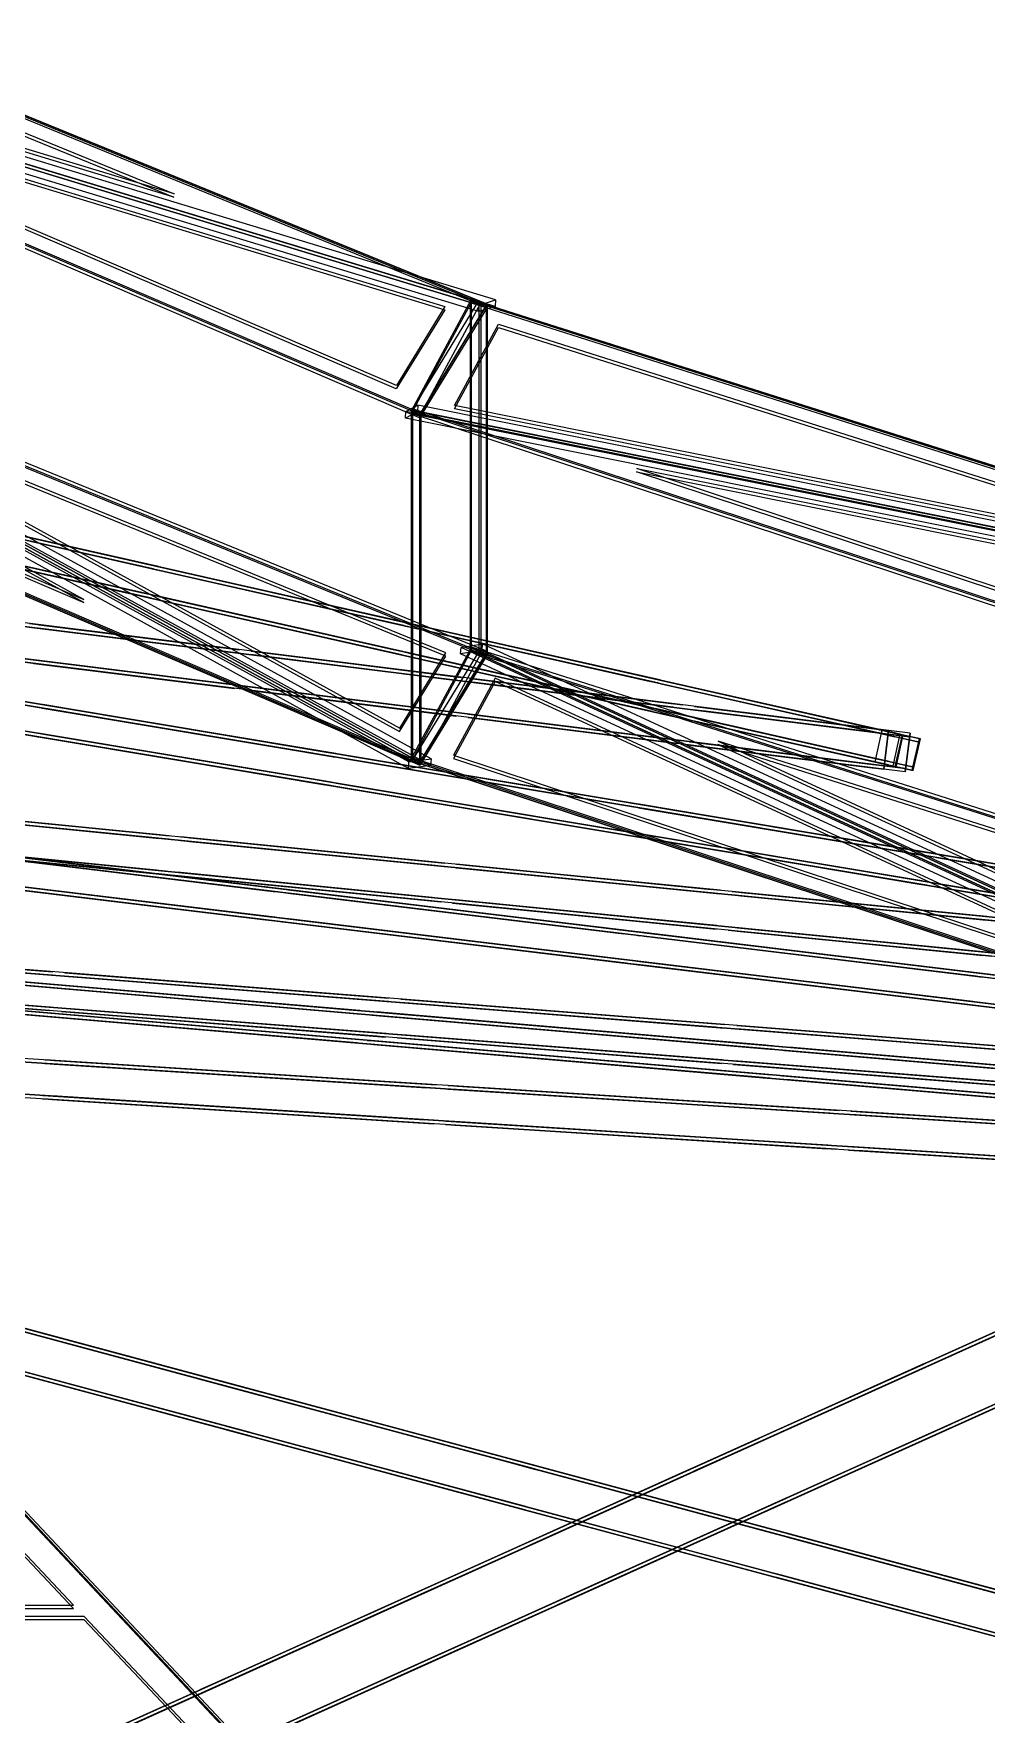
# Model space of a CAD drawing. Header units: millimetres. Extents: x -52000 to 48850, y -48850 to 51750.
# Drawn here: x -21016 to -16614, y 23291 to 31052 of the extents above; entities that cross this region are included whole.
import ezdxf

# ---------------------------------------------------------------- set-up
doc = ezdxf.new("R2010")
doc.units = ezdxf.units.MM
doc.layers.add('D-STR-STRC', color=7, linetype='Continuous', lineweight=25)

msp = doc.modelspace()

# ---------------------------------------------------------------- linework, layer by layer
at = {"layer": 'D-STR-STRC'}
for points in [[(-18920.8, 29787.6), (-24059.6, 31349.3), (-23747.2, 31759.4)], [(-18919.7, 29802.8), (-24058.6, 31364.5), (-23746.2, 31774.7)], [(-20367.7, 30296.5), (-23860.5, 31357.9), (-23648.2, 31636.7)], [(-20366.6, 30311.7), (-23859.5, 31373.2), (-23647.2, 31651.9)], [(-18919.7, 29802.8), (-19232.1, 29293.1), (-24058.6, 31364.5)], [(-18920.6, 29787.6), (-19233, 29277.9), (-24059.5, 31349.3)], [(-30900.5, 30938.3), (-30816, 30919.2), (-16922.5, 27779.5), (-17007.1, 27798.6)], [(-30897, 30954), (-30812.4, 30934.8), (-16919, 27795.1), (-17003.5, 27814.2)], [(-19116.6, 29775.8), (-19340.1, 29411.2), (-22793.1, 30893.1)], [(-19115.7, 29791), (-19339.2, 29426.4), (-22792.2, 30908.3)], [(-30926.5, 30823.2), (-30842, 30804.1), (-16948.5, 27664.4), (-17033.1, 27683.5)], [(-30930.1, 30807.6), (-30845.5, 30788.5), (-16952, 27648.8), (-17036.6, 27667.9)], [(-19232.1, 27673.1), (-23746.2, 30154.7), (-24058.6, 29744.5)], [(-19231, 27688.3), (-23745.1, 30169.9), (-24057.5, 29759.8)], [(-19232.1, 27673.1), (-18919.7, 28182.8), (-23746.2, 30154.7)], [(-19231.2, 27688.3), (-18918.9, 28198), (-23745.3, 30169.9)], [(-20784.4, 28424.1), (-23665.2, 30007.8), (-23864.6, 29746)], [(-20783.3, 28439.3), (-23664.1, 30023), (-23863.5, 29761.2)], [(-18958.5, 29817.8), (-18958.5, 28199.2), (-19270.6, 27690.5), (-19270.6, 29309.1)], [(-14160.9, 28272.6), (-19269.5, 29298.2), (-18994.6, 29807.9)], [(-14160.1, 28287.8), (-19268.7, 29313.4), (-18993.8, 29823.1)], [(-18993.9, 29822.3), (-18993.9, 28203.7), (-19268.6, 27694.2), (-19268.5, 29312.9)], [(-18949.9, 29808.4), (-18949.9, 28189.7), (-19224.5, 27679.6), (-19224.5, 29298.3)], [(-18996.9, 28197.4), (-18996.9, 29817.4), (-18993.8, 29823.1), (-18993.8, 28203.1)], [(-18883.5, 29792), (-18958.8, 29768), (-18956.9, 29798.5), (-18881.6, 29822.4)], [(-18919.8, 29802), (-18919.9, 28183.4), (-19232, 27673.9), (-19232, 29292.6)], [(-18923.3, 28177), (-18923.3, 29797), (-18919.7, 29802.8), (-18919.7, 28182.8)], [(-15300.9, 28562.1), (-19071.6, 29319), (-18868.7, 29695.3)], [(-15300.1, 28577.3), (-19070.8, 29334.3), (-18867.9, 29710.5)], [(-19324.8, 27829.4), (-19112, 28176.6), (-22400, 29519.9)], [(-19324, 27844.6), (-19111.2, 28191.8), (-22399.1, 29535.1)], [(-29278.2, 29340.4), (-29220.3, 29330.7), (-12692, 26569.9), (-12749.9, 26579.6)], [(-29280.8, 29324.6), (-29222.9, 29315), (-12694.7, 26554.1), (-12752.6, 26563.8)], [(-16968.6, 27804.9), (-16968.6, 27804.9), (-29252.4, 29335), (-29252.4, 29335)], [(-19242.6, 29305.3), (-19297.1, 29275.8), (-19295.6, 29306.3), (-19241, 29335.8)], [(-14160.9, 28272.6), (-14435.7, 27701.6), (-19269.5, 29298.2)], [(-19265.6, 29319.2), (-19265.6, 27699.2), (-19268.7, 27693.4), (-19268.7, 29313.4)], [(-14160.1, 28287.8), (-14434.9, 27716.9), (-19268.7, 29313.4)], [(-19228.5, 29299), (-19228.5, 27679), (-19232.1, 27673.1), (-19232.1, 29293.1)], [(-29302.9, 29192.5), (-29245, 29182.8), (-12716.7, 26421.9), (-12774.6, 26431.6)], [(-29300.3, 29208.2), (-29242.4, 29198.6), (-12714.1, 26437.7), (-12772, 26447.4)], [(-16986.9, 27658.1), (-16986.9, 27658.1), (-29270.7, 29188.2), (-29270.7, 29188.2)], [(-14356.8, 28251.4), (-14565.2, 27818.5), (-18229.9, 29028.9)], [(-14356, 28266.6), (-14564.4, 27833.7), (-18229.1, 29044.2)], [(-21592, 28834.7), (-21539.2, 28822.8), (-20463.6, 28579.8)], [(-21588.4, 28850.3), (-21535.7, 28838.4), (-20460.1, 28595.4)], [(-21570.4, 28829.9), (-20494.8, 28586.8), (-20442.1, 28574.9)], [(-21566.9, 28845.5), (-20491.3, 28602.4), (-20438.6, 28590.5)], [(-21618, 28719.6), (-21565.2, 28707.7), (-20489.6, 28464.7)], [(-21621.5, 28704), (-21568.8, 28692.1), (-20493.2, 28449)], [(-21600, 28699.2), (-20524.4, 28456.1), (-20471.6, 28444.2)], [(-21596.5, 28714.8), (-20520.8, 28471.7), (-20468.1, 28459.8)], [(-20434.2, 28573.1), (-20381.5, 28561.2), (-19305.8, 28318.1)], [(-20430.6, 28588.7), (-20377.9, 28576.8), (-19302.3, 28333.7)], [(-20412.7, 28568.2), (-19337, 28325.2), (-19284.3, 28313.2)], [(-20409.1, 28583.8), (-19333.5, 28340.8), (-19280.8, 28328.9)], [(-20463.7, 28442.4), (-20411, 28430.5), (-19335.4, 28187.4)], [(-20460.2, 28458), (-20407.5, 28446.1), (-19331.8, 28203)], [(-20442.2, 28437.5), (-19366.6, 28194.5), (-19313.9, 28182.5)], [(-20438.7, 28453.1), (-19363, 28210.1), (-19310.3, 28198.1)], [(-20108.6, 28196.1), (-21035.9, 28311.6), (-21035.9, 28311.6)], [(-20106.6, 28211.9), (-21034, 28327.4), (-21034, 28327.4)], [(-20066.9, 28190.9), (-20066.9, 28190.9), (-20994.3, 28306.4)], [(-20064.9, 28206.7), (-20064.9, 28206.7), (-20992.3, 28322.3)], [(-19276.4, 28311.4), (-19223.7, 28299.5), (-18148, 28056.5)], [(-19272.8, 28327.1), (-19220.1, 28315.1), (-18144.5, 28072.1)], [(-19254.9, 28306.6), (-18179.2, 28063.5), (-18126.5, 28051.6)], [(-19251.3, 28322.2), (-18175.7, 28079.1), (-18123, 28067.2)], [(-22325.2, 28179), (-21032.9, 27963.1), (-20996.8, 27957.1)], [(-19084.9, 28068.5), (-20012.3, 28184.1), (-20012.3, 28184.1)], [(-19082.9, 28084.4), (-20010.3, 28199.9), (-20010.3, 28199.9)], [(-19043.2, 28063.4), (-19043.2, 28063.4), (-19970.6, 28178.9)], [(-19041.2, 28079.2), (-19041.2, 28079.2), (-19968.6, 28194.8)], [(-19305.9, 28180.7), (-19253.2, 28168.8), (-18177.6, 27925.8)], [(-19302.4, 28196.4), (-19249.7, 28184.4), (-18174.1, 27941.4)], [(-19284.4, 28175.9), (-18208.8, 27932.8), (-18156.1, 27920.9)], [(-19280.9, 28191.5), (-18205.3, 27948.4), (-18152.5, 27936.5)], [(-14434.9, 26096.9), (-18993.8, 28203.1), (-19268.7, 27693.4)], [(-14434.1, 26112.1), (-18993, 28218.4), (-19267.9, 27708.7)], [(-19041.2, 28217.8), (-18944.1, 28234.2), (-18945.7, 28203.7), (-19042.8, 28187.3)], [(-14434.9, 26096.9), (-14160.1, 26667.8), (-18993.8, 28203.1)], [(-14434.1, 26112.1), (-14159.3, 26683.1), (-18993, 28218.4)], [(-22327.8, 28163.2), (-21035.6, 27947.4), (-20999.5, 27941.3)], [(-20128.8, 28033.3), (-21056.2, 28148.8), (-21056.2, 28148.8)], [(-20126.8, 28049.2), (-21054.2, 28164.7), (-21054.2, 28164.7)], [(-20087.1, 28028.1), (-20087.1, 28028.1), (-21014.5, 28143.6)], [(-20085.2, 28044), (-20085.2, 28044), (-21012.6, 28159.5)], [(-28020.5, 28070.4), (-27984.6, 28066.1), (-8463.9, 25709.1), (-8499.8, 25713.4)], [(-28018.6, 28086.3), (-27982.7, 28081.9), (-8461.9, 25725), (-8497.9, 25729.3)], [(-12726.1, 26574.4), (-12726.1, 26574.4), (-28002.4, 28083.3), (-28002.4, 28083.3)], [(-19105.2, 27905.8), (-20032.6, 28021.3), (-20032.6, 28021.3)], [(-19103.2, 27921.7), (-20030.6, 28037.2), (-20030.6, 28037.2)], [(-19061.5, 27916.5), (-19061.5, 27916.5), (-19988.9, 28032)], [(-15696.9, 26587.9), (-18884.1, 28060.4), (-19076.3, 27704)], [(-15696.1, 26603.1), (-18883.3, 28075.7), (-19075.5, 27719.3)], [(-18061.2, 27941), (-18988.6, 28056.6), (-18988.6, 28056.6)], [(-18059.3, 27956.9), (-18986.7, 28072.4), (-18986.7, 28072.4)], [(-18019.6, 27935.8), (-18019.6, 27935.8), (-18947, 28051.4)], [(-18017.6, 27951.7), (-18017.6, 27951.7), (-18945, 28067.2)], [(-18118.6, 28049.8), (-18065.9, 28037.9), (-17058, 27810.1)], [(-18115.1, 28065.4), (-18062.3, 28053.5), (-17054.4, 27825.7)], [(-18097.1, 28044.9), (-17089.2, 27817.2), (-17036.4, 27805.3)], [(-18093.5, 28060.6), (-17085.6, 27832.8), (-17032.9, 27820.9)], [(-28034.7, 27953.2), (-27998.8, 27948.9), (-8478, 25591.9), (-8513.9, 25596.3)], [(-20973.4, 27953.2), (-20937.3, 27947.2), (-19645, 27731.3)], [(-20947.8, 27948.9), (-19655.6, 27733.1), (-19619.5, 27727)], [(-19063.5, 27900.6), (-19063.5, 27900.6), (-19990.9, 28016.1)], [(-17107.6, 27838.4), (-17963, 27944.9), (-17963, 27944.9)], [(-28036.6, 27937.4), (-28000.7, 27933), (-8479.9, 25576.1), (-8515.8, 25580.4)], [(-12740.6, 26427.1), (-12740.6, 26427.1), (-28016.9, 27936), (-28016.9, 27936)], [(-20976, 27937.4), (-20939.9, 27931.4), (-19647.7, 27715.5)], [(-20950.5, 27933.1), (-19658.2, 27717.3), (-19622.1, 27711.3)], [(-18081.5, 27778.3), (-19008.9, 27893.8), (-19008.9, 27893.8)], [(-18079.5, 27794.2), (-19006.9, 27909.7), (-19006.9, 27909.7)], [(-18039.8, 27773.1), (-18039.8, 27773.1), (-18967.2, 27888.6)], [(-18037.9, 27789), (-18037.9, 27789), (-18965.3, 27904.5)], [(-18148.1, 27919.1), (-18095.4, 27907.2), (-17087.5, 27679.4)], [(-18144.6, 27934.7), (-18091.9, 27922.8), (-17084, 27695)], [(-18126.6, 27914.2), (-17118.7, 27686.5), (-17066, 27674.6)], [(-18123.1, 27929.8), (-17115.2, 27702.1), (-17062.5, 27690.2)], [(-17109.5, 27822.5), (-17965, 27929.1), (-17965, 27929.1)], [(-17067.9, 27817.3), (-17067.9, 27817.3), (-17923.3, 27923.9)], [(-17065.9, 27833.2), (-17065.9, 27833.2), (-17921.3, 27939.7)], [(-20998.1, 27805.2), (-20962, 27799.2), (-19669.7, 27583.4)], [(-20995.4, 27821), (-20959.3, 27815), (-19667.1, 27599.1)], [(-20972.5, 27801), (-19680.3, 27585.1), (-19644.2, 27579.1)], [(-20969.9, 27816.7), (-19677.7, 27600.9), (-19641.6, 27594.9)], [(-17096.9, 27835.3), (-17130, 27689), (-17045.4, 27669.9), (-17012.3, 27816.2)], [(-17088.1, 27654.6), (-17065.9, 27833.2), (-17065.9, 27833.2), (-17088.1, 27654.6)], [(-17003.5, 27814.2), (-17036.6, 27667.9), (-17031, 27666.6), (-16997.9, 27812.9)], [(-17003.5, 27814.2), (-17036.6, 27667.9), (-16952, 27648.8), (-16919, 27795.1)], [(-16988.9, 27642.2), (-16966.7, 27820.8), (-16966.7, 27820.8), (-16988.9, 27642.2)], [(-16924.6, 27796.4), (-16957.7, 27650.1), (-16952, 27648.8), (-16919, 27795.1)], [(-19598.7, 27707.3), (-19562.6, 27701.3), (-18270.3, 27485.5)], [(-19596, 27723.1), (-19559.9, 27717.1), (-18267.7, 27501.2)], [(-19570.5, 27718.8), (-18278.2, 27503), (-18242.1, 27497)], [(-17129.8, 27659.8), (-17985.3, 27766.3), (-17985.3, 27766.3)], [(-17127.8, 27675.6), (-17983.3, 27782.2), (-17983.3, 27782.2)], [(-17088.1, 27654.6), (-17088.1, 27654.6), (-17943.6, 27761.1)], [(-17086.2, 27670.4), (-17086.2, 27670.4), (-17941.6, 27777)], [(-14550.6, 26242.3), (-14351.4, 26656.1), (-17854.3, 27768.6)], [(-14549.8, 26257.5), (-14350.7, 26671.3), (-17853.5, 27783.9)], [(-19573.1, 27703.1), (-18280.9, 27487.2), (-18244.8, 27481.2)], [(-19281.6, 27689.3), (-19179.7, 27702.6), (-19181.7, 27672.1), (-19283.5, 27658.9)], [(-19620.7, 27575.2), (-19584.6, 27569.1), (-18292.4, 27353.3)], [(-19618.1, 27590.9), (-19582, 27584.9), (-18289.8, 27369.1)], [(-19595.2, 27570.9), (-18302.9, 27355), (-18266.8, 27349)], [(-19592.5, 27586.7), (-18300.3, 27370.8), (-18264.2, 27364.8)], [(-18221.3, 27477.3), (-18185.2, 27471.2), (-16893, 27255.4)], [(-18218.7, 27493), (-18182.6, 27487), (-16890.3, 27271.2)], [(-18193.1, 27488.8), (-16900.9, 27272.9), (-16864.8, 27266.9)], [(-20433.4, 27335.7), (-21609.9, 27451.9), (-21609.9, 27451.9)], [(-20431.8, 27351.6), (-21608.3, 27467.8), (-21608.3, 27467.8)], [(-20391.6, 27331.5), (-20391.6, 27331.5), (-21568.1, 27447.7)], [(-20390, 27347.5), (-20390, 27347.5), (-21566.5, 27463.7)], [(-18195.7, 27473), (-16903.5, 27257.1), (-16867.4, 27251.1)], [(-19160.4, 27209.9), (-20336.8, 27326.1), (-20336.8, 27326.1)], [(-19158.8, 27225.9), (-20335.3, 27342.1), (-20335.3, 27342.1)], [(-19118.6, 27205.8), (-19118.6, 27205.8), (-20295.1, 27322)], [(-19117, 27221.7), (-19117, 27221.7), (-20293.5, 27337.9)], [(-18243.4, 27345.1), (-18207.3, 27339.1), (-16915, 27123.2)], [(-18240.7, 27360.9), (-18204.6, 27354.8), (-16912.4, 27139)], [(-18217.8, 27340.8), (-16925.6, 27125), (-16889.5, 27118.9)], [(-18215.2, 27356.6), (-16923, 27140.8), (-16886.9, 27134.7)], [(-20449.5, 27172.5), (-21626, 27288.7), (-21626, 27288.7)], [(-20447.9, 27188.4), (-21624.4, 27304.6), (-21624.4, 27304.6)], [(-20407.7, 27168.3), (-20407.7, 27168.3), (-21584.2, 27284.5)], [(-20406.1, 27184.3), (-20406.1, 27184.3), (-21582.6, 27300.5)], [(-21477.8, 27280.4), (-21455.4, 27277.7), (-19915.4, 27091.8)], [(-21475.9, 27296.3), (-21453.5, 27293.6), (-19913.5, 27107.6)], [(-21449.2, 27277), (-19909.2, 27091), (-19886.8, 27088.3)], [(-21447.3, 27292.8), (-19907.3, 27106.9), (-19884.9, 27104.2)], [(-16843.9, 27247.2), (-16807.8, 27241.2), (-15515.6, 27025.3)], [(-16841.3, 27263), (-16805.2, 27256.9), (-15513, 27041.1)], [(-16818.4, 27242.9), (-15526.2, 27027.1), (-15490.1, 27021)], [(-16815.8, 27258.7), (-15523.5, 27042.9), (-15487.4, 27036.8)], [(-27119.7, 27175), (-27101.1, 27173.4), (-4230.1, 25218.7), (-4248.7, 25220.3)], [(-27118.3, 27190.9), (-27099.7, 27189.3), (-4228.7, 25234.7), (-4247.4, 25236.3)], [(-8483.1, 25726.5), (-8483.1, 25726.5), (-27109.6, 27189.2), (-27109.6, 27189.2)], [(-19174.9, 27062.6), (-20351.4, 27178.9), (-20351.4, 27178.9)], [(-19133.1, 27058.5), (-19133.1, 27058.5), (-20309.6, 27174.7)], [(-17887.3, 27084.2), (-19063.8, 27200.4), (-19063.8, 27200.4)], [(-17885.8, 27100.1), (-19062.3, 27216.3), (-19062.3, 27216.3)], [(-17845.5, 27080.1), (-17845.5, 27080.1), (-19022, 27196.3)], [(-17844, 27096), (-17844, 27096), (-19020.5, 27212.2)], [(-21493.8, 27147.4), (-21471.4, 27144.7), (-19931.4, 26958.7)], [(-21491.9, 27163.3), (-21469.5, 27160.6), (-19929.5, 26974.6)], [(-21465.3, 27143.9), (-19925.3, 26958), (-19902.9, 26955.3)], [(-21463.3, 27159.8), (-19923.3, 26973.9), (-19901, 26971.2)], [(-19176.5, 27046.7), (-20353, 27162.9), (-20353, 27162.9)], [(-19134.7, 27042.6), (-19134.7, 27042.6), (-20311.2, 27158.8)], [(-19849.1, 27099.9), (-19826.7, 27097.2), (-18286.7, 26911.2)], [(-19820.6, 27096.4), (-18280.6, 26910.5), (-18258.2, 26907.8)], [(-16612.7, 26974.4), (-17789.2, 27090.6), (-17789.2, 27090.6)], [(-16570.9, 26970.2), (-16570.9, 26970.2), (-17747.4, 27086.4)], [(-16866, 27115), (-16829.9, 27109), (-15537.7, 26893.1)], [(-16863.4, 27130.8), (-16827.3, 27124.8), (-15535, 26908.9)], [(-16840.5, 27110.8), (-15548.2, 26894.9), (-15512.1, 26888.9)], [(-16837.8, 27126.5), (-15545.6, 26910.7), (-15509.5, 26904.7)], [(-27131.1, 27041.5), (-27112.5, 27039.9), (-4241.5, 25085.2), (-4260.1, 25086.8)], [(-27129.7, 27057.4), (-27111.1, 27055.8), (-4240.2, 25101.1), (-4258.8, 25102.7)], [(-8494.7, 25578.9), (-8494.7, 25578.9), (-27121.2, 27041.6), (-27121.2, 27041.6)], [(-19851, 27084), (-19828.7, 27081.3), (-18288.6, 26895.4)], [(-19822.5, 27080.5), (-18282.5, 26894.6), (-18260.1, 26891.9)], [(-17903.4, 26921), (-19079.9, 27037.2), (-19079.9, 27037.2)], [(-17901.9, 26936.9), (-19078.4, 27053.1), (-19078.4, 27053.1)], [(-17861.7, 26916.9), (-17861.7, 26916.9), (-19038.1, 27033.1)], [(-17860.1, 26932.8), (-17860.1, 26932.8), (-19036.6, 27049)], [(-16614.3, 26958.4), (-17790.8, 27074.7), (-17790.8, 27074.7)], [(-16572.5, 26954.3), (-16572.5, 26954.3), (-17749, 27070.5)], [(-19867.1, 26951), (-19844.7, 26948.3), (-18304.7, 26762.3)], [(-19865.2, 26966.8), (-19842.8, 26964.1), (-18302.8, 26778.2)], [(-19838.5, 26947.5), (-18298.5, 26761.6), (-18276.1, 26758.9)], [(-19836.6, 26963.4), (-18296.6, 26777.5), (-18274.2, 26774.8)], [(-18224.3, 26887.6), (-18201.9, 26884.9), (-16661.9, 26698.9)], [(-18222.4, 26903.5), (-18200, 26900.8), (-16660, 26714.8)], [(-18195.7, 26884.1), (-16655.7, 26698.2), (-16633.3, 26695.5)], [(-18193.8, 26900), (-16653.8, 26714.1), (-16631.4, 26711.4)], [(-16630.4, 26795.2), (-17806.9, 26911.4), (-17806.9, 26911.4)], [(-16628.8, 26811.2), (-17805.3, 26927.4), (-17805.3, 26927.4)], [(-16588.6, 26791.1), (-16588.6, 26791.1), (-17765.1, 26907.3)], [(-16587.1, 26807), (-16587.1, 26807), (-17763.5, 26923.2)], [(-20970.1, 26707), (-22425.6, 26821.3), (-22425.6, 26821.3)], [(-20968.8, 26723), (-22424.3, 26837.3), (-22424.3, 26837.3)], [(-20928.2, 26703.8), (-20928.2, 26703.8), (-22383.7, 26818.1)], [(-20926.9, 26719.7), (-20926.9, 26719.7), (-22382.4, 26834)], [(-21368.7, 26699.5), (-21357.1, 26698.5), (-19538.7, 26543.1)], [(-19417.8, 26585.1), (-20873.4, 26699.4), (-20873.4, 26699.4)], [(-19416.6, 26601.1), (-20872.1, 26715.4), (-20872.1, 26715.4)], [(-19374.7, 26597.8), (-19374.7, 26597.8), (-20830.2, 26712.1)], [(-18240.4, 26754.5), (-18218, 26751.8), (-16678, 26565.9)], [(-18238.5, 26770.4), (-18216.1, 26767.7), (-16676.1, 26581.8)], [(-18211.8, 26751.1), (-16671.8, 26565.2), (-16649.4, 26562.5)], [(-18209.9, 26767), (-16669.9, 26581), (-16647.5, 26578.3)], [(-23348.5, 26674.3), (-26674.3, 26674.3), (-22799.8, 22799.8), (-19714.1, 22799.8)], [(-23348.5, 26659), (-26674.3, 26659), (-22799.8, 22784.6), (-19714.1, 22784.6)], [(-4239.8, 25234.6), (-4239.8, 25234.6), (-26574.2, 26652.7), (-26574.2, 26652.7)], [(-13034.2, 26650.1), (-13497.1, 26441.7), (-22599.7, 22344.3), (-22136.8, 22552.6)], [(-13027.7, 26635.5), (-13490.5, 26427.1), (-22593.1, 22329.7), (-22130.2, 22538.1)], [(-20982.9, 26543.5), (-22438.4, 26657.8), (-22438.4, 26657.8)], [(-20981.6, 26559.5), (-22437.1, 26673.8), (-22437.1, 26673.8)], [(-20941, 26540.3), (-20941, 26540.3), (-22396.5, 26654.6)], [(-20939.8, 26556.2), (-20939.8, 26556.2), (-22395.3, 26670.5)], [(-21370.1, 26683.6), (-21358.5, 26682.6), (-19540.1, 26527.2)], [(-21339.3, 26681), (-19520.9, 26525.5), (-19509.3, 26524.6)], [(-21337.9, 26696.9), (-19519.5, 26541.5), (-19507.9, 26540.5)], [(-19376, 26581.9), (-19376, 26581.9), (-20831.5, 26696.2)], [(-21381.5, 26550.1), (-21369.9, 26549.1), (-19551.5, 26393.7)], [(-21380.1, 26566), (-21368.5, 26565), (-19550.1, 26409.6)], [(-21350.7, 26547.4), (-19532.3, 26392), (-19520.7, 26391)], [(-21349.4, 26563.4), (-19530.9, 26408), (-19519.3, 26407)], [(-19429.4, 26437.6), (-20884.9, 26551.9), (-20884.9, 26551.9)], [(-19387.6, 26434.3), (-19387.6, 26434.3), (-20843.1, 26548.6)], [(-17865.6, 26463.3), (-19321.1, 26577.6), (-19321.1, 26577.6)], [(-17864.4, 26479.2), (-19319.9, 26593.5), (-19319.9, 26593.5)], [(-17823.8, 26460), (-17823.8, 26460), (-19279.3, 26574.3)], [(-17822.5, 26475.9), (-17822.5, 26475.9), (-19278, 26590.2)], [(-4249.1, 25086.9), (-4249.1, 25086.9), (-26583.5, 26505), (-26583.5, 26505)], [(-26505.8, 26520.6), (-26248, 26451.3), (-10999.3, 22353.9), (-11257.1, 22423.1)], [(-26501.7, 26536), (-26243.8, 26466.8), (-10995.1, 22369.3), (-11252.9, 22438.6)], [(-19430.7, 26421.7), (-20886.2, 26536), (-20886.2, 26536)], [(-19388.8, 26418.4), (-19388.8, 26418.4), (-20844.3, 26532.7)], [(-19464.2, 26520.7), (-19452.5, 26519.7), (-17634.1, 26364.3)], [(-19462.8, 26536.6), (-19451.2, 26535.6), (-17632.8, 26380.2)], [(-19433.4, 26518.1), (-17615, 26362.7), (-17603.4, 26361.7)], [(-19432, 26534), (-17613.6, 26378.6), (-17602, 26377.6)], [(-16312.2, 26357.3), (-17767.7, 26471.6), (-17767.7, 26471.6)], [(-16270.3, 26354), (-16270.3, 26354), (-17725.8, 26468.3)], [(-19474.2, 26403.1), (-19462.6, 26402.1), (-17644.2, 26246.7)], [(-19443.4, 26400.5), (-17625, 26245.1), (-17613.4, 26244.1)], [(-17878.5, 26299.8), (-19334, 26414.1), (-19334, 26414.1)], [(-17877.2, 26315.7), (-19332.7, 26430), (-19332.7, 26430)], [(-17836.6, 26296.5), (-17836.6, 26296.5), (-19292.1, 26410.8)], [(-17835.4, 26312.4), (-17835.4, 26312.4), (-19290.9, 26426.7)], [(-16313.4, 26341.4), (-17768.9, 26455.7), (-17768.9, 26455.7)], [(-16271.6, 26338.1), (-16271.6, 26338.1), (-17727.1, 26452.4)], [(-26556.2, 26333.2), (-26298.3, 26264), (-11049.6, 22166.5), (-11307.4, 22235.8)], [(-26552, 26348.7), (-26294.2, 26279.4), (-11045.5, 22182), (-11303.3, 22251.2)], [(-12909.5, 26372.9), (-13372.3, 26164.5), (-22474.9, 22067.1), (-22012, 22275.4)], [(-12902.9, 26358.3), (-13365.8, 26149.9), (-22468.3, 22052.5), (-22005.4, 22260.8)], [(-19197.7, 26200.4), (-20962.1, 26312.4), (-20962.1, 26312.4)], [(-19475.6, 26387.2), (-19464, 26386.2), (-17645.6, 26230.8)], [(-19444.8, 26384.6), (-17626.4, 26229.1), (-17614.8, 26228.2)], [(-17558.2, 26357.8), (-17546.6, 26356.8), (-15728.2, 26201.4)], [(-17556.9, 26373.8), (-17545.3, 26372.8), (-15726.9, 26217.3)], [(-17527.5, 26355.2), (-15709.1, 26199.8), (-15697.5, 26198.8)], [(-17526.1, 26371.1), (-15707.7, 26215.7), (-15696.1, 26214.7)], [(-19198.7, 26184.4), (-20963.1, 26296.4), (-20963.1, 26296.4)], [(-19156.8, 26181.7), (-19156.8, 26181.7), (-20921.2, 26293.8)], [(-19155.8, 26197.7), (-19155.8, 26197.7), (-20920.2, 26309.7)], [(-16326.3, 26177.9), (-17781.8, 26292.2), (-17781.8, 26292.2)], [(-16325, 26193.8), (-17780.5, 26308.1), (-17780.5, 26308.1)], [(-16284.4, 26174.6), (-16284.4, 26174.6), (-17739.9, 26288.9)], [(-16283.1, 26190.5), (-16283.1, 26190.5), (-17738.7, 26304.8)], [(-17568.3, 26240.2), (-17556.7, 26239.2), (-15738.3, 26083.8)], [(-17537.5, 26237.6), (-15719.1, 26082.2), (-15707.5, 26081.2)], [(-17337.5, 26066.2), (-19101.9, 26178.3), (-19101.9, 26178.3)], [(-17336.5, 26082.2), (-19100.9, 26194.2), (-19100.9, 26194.2)], [(-17295.6, 26063.6), (-17295.6, 26063.6), (-19060, 26175.6)], [(-17294.6, 26079.5), (-17294.6, 26079.5), (-19059, 26191.6)], [(-17569.7, 26224.3), (-17558, 26223.3), (-15739.6, 26067.9)], [(-17538.9, 26221.7), (-15720.5, 26066.3), (-15708.9, 26065.3)], [(-19209.1, 26020.7), (-20973.5, 26132.8), (-20973.5, 26132.8)], [(-19208.1, 26036.7), (-20972.5, 26148.7), (-20972.5, 26148.7)], [(-19167.2, 26018.1), (-19167.2, 26018.1), (-20931.6, 26130.1)], [(-19166.2, 26034), (-19166.2, 26034), (-20930.6, 26146.1)], [(-17347.9, 25902.6), (-19112.3, 26014.6), (-19112.3, 26014.6)], [(-17346.9, 25918.5), (-19111.3, 26030.5), (-19111.3, 26030.5)], [(-17306, 25899.9), (-17306, 25899.9), (-19070.4, 26011.9)], [(-17305, 25915.9), (-17305, 25915.9), (-19069.4, 26027.9)], [(-15476.3, 25948), (-17240.7, 26060.1), (-17240.7, 26060.1)], [(-15475.3, 25964), (-17239.7, 26076), (-17239.7, 26076)], [(-15434.4, 25945.4), (-15434.4, 25945.4), (-17198.8, 26057.4)], [(-15433.4, 25961.4), (-15433.4, 25961.4), (-17197.8, 26073.4)], [(-15486.7, 25784.4), (-17251.1, 25896.4), (-17251.1, 25896.4)], [(-15485.7, 25800.3), (-17250.1, 25912.4), (-17250.1, 25912.4)], [(-15444.8, 25781.7), (-15444.8, 25781.7), (-17209.2, 25893.7)], [(-15443.8, 25797.7), (-15443.8, 25797.7), (-17208.2, 25909.7)], [(-16145.2, 25249.7), (-16517.6, 25082.1), (-17220.7, 24765.6)], [(-16138.6, 25235.1), (-16511.1, 25067.5), (-17214.1, 24751)], [(-16137.6, 25253.1), (-16840.6, 24936.7), (-17213.1, 24769)], [(-16131, 25238.5), (-16834.1, 24922.1), (-17206.5, 24754.4)], [(-21346.1, 25150.7), (-21165, 25102), (-19968.8, 24780.6)], [(-21340.1, 25149.1), (-20144, 24827.7), (-19962.9, 24779)], [(-21350.2, 25135.2), (-21169.1, 25086.6), (-19973, 24765.2)], [(-21344.3, 25133.7), (-20148.1, 24812.2), (-19967, 24763.6)], [(-21400.6, 24947.9), (-21219.5, 24899.2), (-20023.3, 24577.8)], [(-21396.4, 24963.3), (-21215.3, 24914.7), (-20019.2, 24593.3)], [(-21394.6, 24946.3), (-20198.5, 24624.9), (-20017.4, 24576.2)], [(-21390.5, 24961.8), (-20194.3, 24640.3), (-20013.2, 24591.7)], [(-16020.4, 24972.5), (-16392.9, 24804.8), (-17095.9, 24488.4)], [(-16013.8, 24957.9), (-16386.3, 24790.3), (-17089.3, 24473.8)], [(-16012.8, 24975.9), (-16715.8, 24659.5), (-17088.3, 24491.8)], [(-16006.3, 24961.3), (-16709.3, 24644.9), (-17081.7, 24477.2)], [(-16903.7, 24908.3), (-17276.2, 24740.6), (-17979.2, 24424.1)], [(-16897.2, 24893.7), (-17269.6, 24726), (-17972.6, 24409.6)], [(-16896.2, 24911.7), (-17599.2, 24595.2), (-17971.6, 24427.5)], [(-16889.6, 24897.1), (-17592.6, 24580.6), (-17965.1, 24413)], [(-20079.5, 24793.8), (-19898.4, 24745.1), (-18702.2, 24423.7)], [(-20075.3, 24809.2), (-19894.3, 24760.6), (-18698.1, 24439.2)], [(-20073.6, 24792.2), (-18877.4, 24470.8), (-18696.3, 24422.1)], [(-20069.4, 24807.7), (-18873.2, 24486.2), (-18692.2, 24437.6)], [(-21693.5, 24710.7), (-24523.8, 24710.7), (-23611.2, 23794.8), (-20831, 23794.8)], [(-21693.5, 24695.5), (-24523.8, 24695.5), (-23611.2, 23779.6), (-20831, 23779.6)], [(-20129.8, 24606.4), (-19948.8, 24557.8), (-18752.6, 24236.4)], [(-20125.7, 24621.9), (-19944.6, 24573.2), (-18748.4, 24251.8)], [(-20123.9, 24604.8), (-18927.7, 24283.4), (-18746.7, 24234.8)], [(-20119.8, 24620.3), (-18923.6, 24298.9), (-18742.5, 24250.2)], [(-16778.9, 24631.1), (-17151.4, 24463.4), (-17854.4, 24146.9)], [(-16772.4, 24616.5), (-17144.8, 24448.8), (-17847.9, 24132.3)], [(-16771.4, 24634.5), (-17474.4, 24318), (-17846.9, 24150.3)], [(-16764.8, 24619.9), (-17467.8, 24303.4), (-17840.3, 24135.7)], [(-17662.3, 24566.8), (-18034.7, 24399.1), (-18737.7, 24082.7)], [(-17655.7, 24552.2), (-18028.2, 24384.6), (-18731.2, 24068.1)], [(-17654.7, 24570.2), (-18357.7, 24253.8), (-18730.2, 24086.1)], [(-17648.1, 24555.6), (-18351.2, 24239.2), (-18723.6, 24071.5)], [(-18808.8, 24452.3), (-18627.7, 24403.7), (-17431.5, 24082.3)], [(-18804.6, 24467.8), (-18623.5, 24419.1), (-17427.4, 24097.7)], [(-18802.8, 24450.7), (-17606.7, 24129.3), (-17425.6, 24080.7)], [(-18798.7, 24466.2), (-17602.5, 24144.8), (-17421.4, 24096.1)], [(-17529.9, 24293), (-18232.9, 23976.6), (-18605.4, 23808.9)], [(-18420.8, 24225.4), (-18793.3, 24057.7), (-19496.3, 23741.2)], [(-18413.3, 24228.8), (-19116.3, 23912.3), (-19488.7, 23744.6)], [(-18859.1, 24265), (-18678, 24216.3), (-17481.9, 23894.9)], [(-18855, 24280.4), (-18673.9, 24231.8), (-17477.7, 23910.4)], [(-18853.2, 24263.4), (-17657, 23942), (-17475.9, 23893.3)], [(-18849, 24278.8), (-17652.9, 23957.4), (-17471.8, 23908.8)], [(-17537.5, 24289.6), (-17910, 24121.9), (-18613, 23805.5)], [(-17530.9, 24275), (-17903.4, 24107.3), (-18606.4, 23790.9)], [(-17523.4, 24278.4), (-18226.4, 23962), (-18598.8, 23794.3)], [(-18414.2, 24210.8), (-18786.7, 24043.1), (-19489.7, 23726.6)], [(-18406.7, 24214.2), (-19109.7, 23897.7), (-19482.2, 23730.1)], [(-17538, 24110.9), (-17357, 24062.2), (-16160.8, 23740.8)], [(-17533.9, 24126.3), (-17352.8, 24077.7), (-16156.6, 23756.3)], [(-17532.1, 24109.3), (-16335.9, 23787.9), (-16154.9, 23739.2)], [(-17528, 24124.7), (-16331.8, 23803.3), (-16150.7, 23754.7)], [(-18296, 23948.2), (-18668.5, 23780.5), (-19371.5, 23464)], [(-18289.5, 23933.6), (-18661.9, 23765.9), (-19364.9, 23449.4)], [(-18288.5, 23951.6), (-18991.5, 23635.1), (-19364, 23467.4)], [(-18281.9, 23937), (-18984.9, 23620.5), (-19357.4, 23452.8)], [(-17588.4, 23923.5), (-17407.3, 23874.9), (-16211.1, 23553.5)], [(-17584.2, 23939), (-17403.2, 23890.3), (-16207, 23568.9)], [(-17582.5, 23921.9), (-16386.3, 23600.5), (-16205.2, 23551.9)], [(-17578.3, 23937.4), (-16382.1, 23616), (-16201.1, 23567.3)], [(-19179.4, 23883.9), (-19551.8, 23716.2), (-20254.8, 23399.8)], [(-19172.8, 23869.3), (-19545.3, 23701.7), (-20248.3, 23385.2)], [(-19171.8, 23887.3), (-19874.8, 23570.9), (-20247.3, 23403.2)], [(-19165.2, 23872.7), (-19868.2, 23556.3), (-20240.7, 23388.6)], [(-20781.4, 23742.1), (-23558.7, 23742.1), (-22646.1, 22826.2), (-19918.9, 22826.2)], [(-20781.4, 23726.8), (-23558.7, 23726.8), (-22646.1, 22811), (-19918.9, 22811)], [(-19054.6, 23606.7), (-19427, 23439), (-20130.1, 23122.6)], [(-19047, 23610.1), (-19750, 23293.6), (-20122.5, 23126)], [(-19040.5, 23595.5), (-19743.5, 23279.1), (-20115.9, 23111.4)], [(-19937.9, 23542.5), (-20310.4, 23374.8), (-21013.4, 23058.3)], [(-19931.3, 23527.9), (-20303.8, 23360.2), (-21006.8, 23043.7)], [(-19930.3, 23545.9), (-20633.4, 23229.4), (-21005.8, 23061.7)], [(-19923.8, 23531.3), (-20626.8, 23214.8), (-20999.3, 23047.1)], [(-19048, 23592.1), (-19420.5, 23424.4), (-20123.5, 23108)]]:
    msp.add_lwpolyline(points, close=True, dxfattribs=at)
for points in [[(-18923.3, 29797), (-23750.5, 31769.1)], [(-18919.7, 29802.8), (-23746.2, 31774.7)], [(-18956.9, 29798.5), (-24095.7, 31360.2)], [(-19232.1, 29293.1), (-24058.6, 31364.5)], [(-19228.5, 29299), (-24054.3, 31370.1)], [(-18881.6, 29822.4), (-24020.5, 31384.1)], [(-18958.8, 29768), (-24097.7, 31329.7)], [(-18883.5, 29792), (-24022.4, 31353.7)], [(-30897, 30954), (-17003.5, 27814.2)], [(-30891.4, 30952.7), (-16997.9, 27812.9)], [(-30818.1, 30936.1), (-16924.6, 27796.4)], [(-30812.4, 30934.8), (-16919, 27795.1)], [(-30930.1, 30807.6), (-17036.6, 27667.9)], [(-30924.4, 30806.4), (-17031, 27666.6)], [(-30851.1, 30789.8), (-16957.7, 27650.1)], [(-30845.5, 30788.5), (-16952, 27648.8)], [(-19283.5, 27658.9), (-23797.6, 30140.4)], [(-19281.6, 27689.3), (-23795.7, 30170.9)], [(-18923.3, 28177), (-23750.5, 30149.1)], [(-18919.7, 28182.8), (-23746.2, 30154.7)], [(-19181.7, 27672.1), (-23695.8, 30153.7)], [(-19179.7, 27702.6), (-23693.8, 30184.1)], [(-14162.9, 28282), (-18996.9, 29817.4)], [(-18949.9, 29808.4), (-18993.9, 29822.3)], [(-14160.1, 28287.8), (-18993.8, 29823.1)], [(-18919.8, 29802), (-18958.5, 29817.8)], [(-19232.1, 27673.1), (-24058.6, 29744.5)], [(-19228.5, 27679), (-24054.3, 29750.1)], [(-29278.2, 29340.4), (-12749.9, 26579.6)], [(-29274.3, 29339.8), (-12746.1, 26578.9)], [(-16966.7, 27820.8), (-29250.5, 29350.9)], [(-29224.1, 29331.4), (-12695.9, 26570.5)], [(-29220.3, 29330.7), (-12692, 26569.9)], [(-14188.5, 28250.2), (-19297.1, 29275.8)], [(-14187, 28280.7), (-19295.6, 29306.3)], [(-19232, 29292.6), (-19270.6, 29309.1)], [(-14434.9, 27716.9), (-19268.7, 29313.4)], [(-19224.5, 29298.3), (-19268.5, 29312.9)], [(-14432.1, 27722.7), (-19265.6, 29319.2)], [(-14134, 28279.7), (-19242.6, 29305.3)], [(-14132.4, 28310.2), (-19241, 29335.8)], [(-29302.9, 29192.5), (-12774.6, 26431.6)], [(-29299, 29191.8), (-12770.8, 26431)], [(-29248.9, 29183.4), (-12720.6, 26422.6)], [(-29245, 29182.8), (-12716.7, 26421.9)], [(-16988.9, 27642.2), (-29272.7, 29172.3)], [(-14483.9, 26081), (-19042.8, 28187.3)], [(-14482.3, 26111.5), (-19041.2, 28217.8)], [(-14162.9, 26662), (-18996.9, 28197.4)], [(-18949.9, 28189.7), (-18993.9, 28203.7)], [(-14160.1, 26667.8), (-18993.8, 28203.1)], [(-18919.9, 28183.4), (-18958.5, 28199.2)], [(-14386.8, 26097.5), (-18945.7, 28203.7)], [(-14385.2, 26128), (-18944.1, 28234.2)], [(-12724.5, 26590.3), (-28000.8, 28099.2)], [(-28018.6, 28086.3), (-8497.9, 25729.3)], [(-28016.2, 28086), (-8495.5, 25729)], [(-27985.1, 28082.2), (-8464.3, 25725.3)], [(-27982.7, 28081.9), (-8461.9, 25725)], [(-28036.6, 27937.4), (-8515.8, 25580.4)], [(-28034.2, 27937.1), (-8513.4, 25580.1)], [(-12742.2, 26411.2), (-28018.5, 27920.1)], [(-28003.1, 27933.3), (-8482.3, 25576.4)], [(-28000.7, 27933), (-8479.9, 25576.1)], [(-17096.9, 27835.3), (-17003.5, 27814.2)], [(-16966.7, 27820.8), (-17065.9, 27833.2)], [(-17012.3, 27816.2), (-16919, 27795.1)], [(-19232, 27673.9), (-19270.6, 27690.5)], [(-14434.9, 26096.9), (-19268.7, 27693.4)], [(-19224.5, 27679.6), (-19268.6, 27694.2)], [(-14432.1, 26102.7), (-19265.6, 27699.2)], [(-17130, 27689), (-17036.6, 27667.9)], [(-16988.9, 27642.2), (-17088.1, 27654.6)], [(-17045.4, 27669.9), (-16952, 27648.8)], [(-27118.3, 27190.9), (-4247.4, 25236.3)], [(-27117.1, 27190.8), (-4246.1, 25236.1)], [(-8481.8, 25742.4), (-27108.4, 27205.1)], [(-27100.9, 27189.4), (-4230, 25234.8)], [(-27099.7, 27189.3), (-4228.7, 25234.7)], [(-27131.1, 27041.5), (-4260.1, 25086.8)], [(-27129.9, 27041.4), (-4258.9, 25086.7)], [(-8495.9, 25563), (-27122.4, 27025.7)], [(-27113.7, 27040), (-4242.8, 25085.3)], [(-27112.5, 27039.9), (-4241.5, 25085.2)], [(-4238.7, 25250.5), (-26573.1, 26668.7)], [(-23368.5, 26674.3), (-19734.1, 22799.8)], [(-23348.5, 26674.3), (-19714.1, 22799.8)], [(-13048.7, 26643.6), (-22151.3, 22546.1)], [(-13034.2, 26650.1), (-22136.8, 22552.6)], [(-4250.1, 25070.9), (-26584.6, 26489)], [(-26501.7, 26536), (-11252.9, 22438.6)], [(-26489.4, 26532.7), (-11240.7, 22435.3)], [(-26256.1, 26470.1), (-11007.4, 22372.6)], [(-26243.8, 26466.8), (-10995.1, 22369.3)], [(-13497.1, 26441.7), (-22599.7, 22344.3)], [(-13482.7, 26448.2), (-22585.2, 22350.8)], [(-26556.2, 26333.2), (-11307.4, 22235.8)], [(-26543.9, 26329.9), (-11295.2, 22232.5)], [(-12917.3, 26351.8), (-22019.9, 22254.3)], [(-12902.9, 26358.3), (-22005.4, 22260.8)], [(-26310.6, 26267.3), (-11061.9, 22169.8)], [(-26298.3, 26264), (-11049.6, 22166.5)], [(-13351.3, 26156.4), (-22453.9, 22059)], [(-13365.8, 26149.9), (-22468.3, 22052.5)]]:
    msp.add_lwpolyline(points, dxfattribs=at)

doc.saveas('drawing.dxf')
